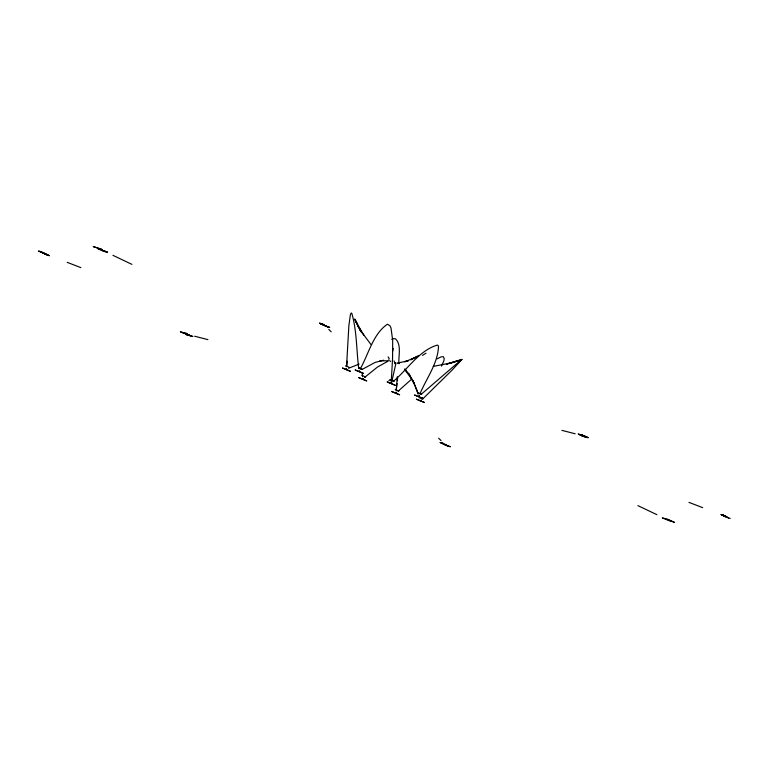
<?xml version="1.0" encoding="UTF-8"?>
<svg xmlns="http://www.w3.org/2000/svg" width="769" height="769" viewBox="0 0 769 769"><rect width="100%" height="100%" fill="white"/><g stroke="black" fill="none" stroke-linecap="round" stroke-linejoin="round"><path stroke-width="1.15" d="M397.323 376.704L396.218 390.863M346.444 368.668L346.406 369.678L346.483 368.774M346.531 366.65L348.857 325.825L350.366 314.809L351.106 313.012L351.769 313.243C356.979 330.997 356.374 350.222 358.748 368.543M398.88 363.775C398.332 355.912 401.783 344.983 395.516 338.841L393.786 338.571L391.757 339.35M391.863 382.818L391.123 383.568L391.19 382.539M391.267 381.453L392.575 358.431L392.68 340.311L391.008 327.978L390.008 325.825L387.441 324.191C372.955 334.015 368.591 354.192 360.2 368.966M346.713 366.198L347.175 361.122M397.362 380.79L397.66 378.069M395.958 392.296L395.843 393.247L396.602 392.565M396.275 389.729L397.035 383.51M392.757 351L393.247 348.367M390.729 361.017L390.287 361.507M392.132 380.155L396.016 362.93M391.123 383.568L391.575 382.27M359.008 371.562L359.431 370.648M441.521 366.14C442.252 363.458 445.895 359.142 443.271 356.672L441.031 356.893L437.109 358.863M433.264 366.4L449.452 363.237L458.247 360.68L452.23 362.641L461.938 359.44L451.951 370.245L422.248 399.419M419.009 395.766L418.557 396.65L419.336 395.968M419.864 394.074C426.305 378.502 438.07 363.314 438.503 346.06L437.465 345.06C419.268 350.241 407.464 369.668 393.199 381.472M363.256 378.55L362.795 379.328L362.699 378.252M421.162 400.178L420.662 400.957L421.422 400.216M388.758 359.344L389.258 358.748L388.095 356.903M387.73 361.353L377.444 367.063L364.564 377.464M398.082 391.229L411.492 379.261M421.258 394.257L461.583 359.527M388.816 380.857C389.364 377.723 396.727 382.404 393.267 381.107M422.508 355.374L426.016 353.211M418.538 355.528L410.723 359.825L416.116 357.172L404.677 361.815L408.531 360.651L397.458 363.122L399.092 363.208M362.689 369.13L375.012 362.459L383.635 360.19M359.094 364.102L348.597 368.284M461.938 359.44L446.674 364.083L452.239 362.526L449.432 363.304M379.723 360.93L389.431 360.709M319.491 323.134L322.384 324.047M726.003 516.518L723.764 515.701A15.851 1.413 22.2 0 1 723.245 515.461L723.052 515.384M320.125 323.393L322.105 324.114A11.593 1.029 22.2 0 0 322.778 324.412C327.017 326.277 320.538 322.913 321.346 323.662M46.005 254.164L44.708 254.03L47.476 255.02A15.005 1.336 22.2 0 0 48.851 255.443L47.178 255.202L49.533 255.673L45.467 254.299M45.611 254.299L46.957 254.452L42.324 252.886L45.919 254.097M325.739 326.104L329.728 327.459L327.383 326.988L329.017 327.219A15.005 1.336 22.2 0 1 327.671 326.796L322.519 324.672L325.662 325.748M326.354 325.96L324.903 325.806L325.575 326.123M349.549 367.515L345.714 365.813L346.665 366.409M395.487 362.805L394.795 362.853M423.363 398.65L414.51 394.987L422.498 398.275L421.71 397.698M194.634 336.226L207.909 339.629M561.918 430.371L575.193 433.774M441.156 442.915L443.473 443.502L439.993 442.492L446.26 444.828L442.781 443.819L443.309 444.078M446.414 445.203L450.355 446.779L444.261 444.53L448.404 446.231M726.609 516.989L727.618 517.239M728.599 518.008L724.456 516.307L730.204 518.479M666.646 519.277L674.519 522.43L668.232 519.431L662.34 517.922L671.308 521.497L670.616 521.315M365.631 377.05L361.92 375.397L362.68 375.887M420.989 394.286C423.979 394.91 415.222 391.508 418.701 393.372M397.938 390.729L398.986 390.979L395.199 389.566M323.393 324.662L322.663 324.162M361.055 369.062C365.525 370.552 356.778 366.582 359.113 368.226M393.055 381.03L391.806 380.52M67.172 262.344L80.851 267.622M688.966 502.378L702.655 507.655M323.211 324.595L322.221 324.249A15.851 1.413 22.2 0 1 321.702 324.009L321.182 323.787M723.927 515.432C719.822 513.827 727.263 516.835 724.321 515.864A11.593 1.029 22.2 0 1 723.658 515.566L721.899 514.903L723.177 515.355M584.007 435.744L580.826 434.466L587.007 437.263L584.267 436.254A36.614 3.259 22.2 0 1 583.469 435.898L578.211 433.927L579.797 434.879A6.988 0.625 22.2 0 0 580.48 435.206L584.94 436.946L581.643 435.725M360.277 368.755L359.661 368.486M584.257 435.715L588.266 437.772L579.499 434.447L581.672 435.61M724.052 515.48L726.042 516.48M321.192 324.028L322.845 324.643L319.529 323.201M321.211 323.97L320.144 323.441M112.937 255.327L131.912 264.373M637.914 505.627L656.889 514.672M391.286 380.29L390.392 379.742M328.757 329.392L331.179 331.785M438.647 438.215L441.07 440.608M404.782 369.072L408.877 373.849L414.135 383.222M404.869 369.178L406.301 370.687M370.956 344.512L362.382 333.035L363.929 335.322M404.677 369.591L412.299 379.886L415.606 386.663M408.848 373.763L414.164 383.683L418.115 394.141M359.661 328.526L362.612 333.371L354.701 319.097M361.372 332.304L359.902 329.651L360.786 331.362M355.124 319.885L356.028 322.115M358.181 326.344L360.19 330.189M355.557 320.769L358.969 328.036L358.114 326.267M394.987 363.718L394.045 360.844M356.037 321.634L357.277 324.278L354.894 319.183M412.809 380.674L414.164 383.683M419.095 396.025L420.21 398.515M415.991 387.701L417.932 392.901M362.228 372.581L362.526 376.204M358.758 377.646L366.765 380.943L358.806 377.627M391.652 391.517L399.649 394.814L391.7 391.498M355.23 370.004L363.237 373.273L355.23 370.004M342.561 368.063L350.558 371.35L342.618 368.053M387.268 381.972L395.247 385.269L387.268 381.972M416.49 399.217L424.459 402.523L416.49 399.217M721.053 514.576L724.388 516.095L721.111 514.586M100.345 249.098L97.971 248.839L103.507 250.819A30.001 2.663 22.2 0 0 106.257 251.674L102.921 251.203L107.631 252.145L99.384 249.348L102.479 249.685L101.335 249.146L93.203 246.57L101.056 249.194L100.383 249.098M41.401 251.799L38.45 251.04L44.717 253.376L39.613 251.463L41.93 252.049L41.401 251.799M186.271 333.352L180.379 331.843L190.577 335.678L185.954 334.496L187.021 335.005L192.913 336.514L182.714 332.669L187.348 333.861L186.271 333.352"/></g></svg>
